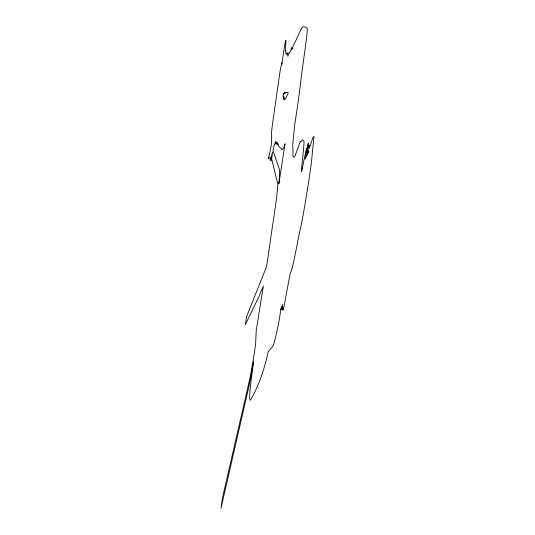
<?xml version="1.0" encoding="UTF-8"?>
<svg xmlns="http://www.w3.org/2000/svg" width="535" height="535" viewBox="0 0 535 535"><rect width="100%" height="100%" fill="white"/><g stroke="black" fill="none" stroke-linecap="round" stroke-linejoin="round"><path stroke-width="0.8" d="M309.464 145.955L309.457 148.108L312.908 137.435L313.971 136.331L311.47 162.232A60.562 3.27 -81 0 1 306.709 193.784A45.803 2.474 -81 0 1 299.246 233.655A182.636 9.864 -81 0 1 292.926 265.313A57.767 3.123 -81 0 1 290.318 272.676L284.052 306.294L282.861 310.166L283.309 307.491L282.681 309.992L282.6 304.629L281.036 309.758L281.577 306.582L280.795 309.257L280.179 313.864A17.428 0.943 -81 0 1 278.528 323.521A38.192 2.066 -81 0 1 275.351 338.287A74.519 4.026 -81 0 1 272.275 346.974L268.242 351.535C264.624 368.428 258.987 385.581 250.367 400.414L249.745 398.742A44.438 2.401 -81 0 1 251.39 378.205L253.563 361.446L252.206 369.15A46.471 2.508 -81 0 1 248.16 389.848L221.002 508.25L222.486 497.724L248.909 382.746A34.394 1.859 -81 0 0 255.61 344.212L256.212 330.61L263.367 286.004L259.207 295.995L245.364 324.678L246.481 316.887L266.343 267.172L267.085 263.387A315.449 17.04 -81 0 1 274.502 212.769A36.547 1.973 -81 0 0 277.792 182.408L277.444 182.555L271.78 159.423L271.412 160.453L272.603 152.141L270.135 160.701L270.035 157.638L268.924 157.651L268.463 158.5C270.289 150.649 272.335 142.731 271.365 134.512A25.627 1.384 -81 0 1 273.017 120.342L280.032 71.496L281.798 62.735L281.825 64.474L284.239 47.929A9.362 0.508 -81 0 1 285.951 40.299L285.964 41.483A58.937 3.183 -81 0 0 285.523 49.922L285.315 51.688L285.857 50.711A55.513 2.996 -81 0 0 286.827 53.774L287.188 52.744L287.837 56.362L289.04 52.651L289.382 52.972L290.525 51.36L291.575 47.775L291.455 49.287L291.923 47.963L291.809 49.294L299.888 31.725A304.736 16.465 -81 0 1 303.566 26.777L305.405 27.031L307.09 28.295A23.025 1.244 -81 0 1 306.187 40.613A216.387 11.69 -81 0 1 301.198 77.174L301.118 78.886A93.899 5.076 -81 0 1 294.745 124.702L292.672 145.192A163.222 8.821 -81 0 1 292.899 156.187L294.076 157.23L295.113 155.759L300.249 141.461L300.389 142.083L302.583 139.735L303.786 140.785A29.846 1.612 -81 0 1 303.352 150.823L301.834 166.271A9.296 0.502 -81 0 0 301.386 171.768A9.296 0.502 -81 0 0 302.522 167.575L302.308 168.164L305.024 155.123A9.77 0.528 -81 0 0 305.645 152.916L306.602 148.697L306.475 151.03L306.629 150.589L308.354 143.026L306.769 154.749L308.962 145.453L308.942 146.811L309.464 145.955M306.421 150.134L305.251 158.882L306.421 150.134M307.371 153.485L307.324 155.157L308.742 151.365A15.615 0.843 -81 0 0 307.926 152.575L308.02 150.857L307.371 153.485M284.948 92.227L284.874 93.551L285.289 92.368L287.837 92.334L288.204 93.217L285.556 98.58L284.105 100.025L284.306 96.868L283.323 99.196L283.63 96.26C282.326 98.005 283.416 93.892 283.831 93.464L283.864 94.173L284.306 92.595L284.339 93.277L284.948 92.227M275.592 141.828L275.599 144.009L276.588 142.243L276.916 143.347L277.19 142.932L277.036 144.611L277.478 142.798L279.303 147.045L281.29 148.456A120.141 6.487 -81 0 0 285.081 143.728L278.835 183.913A40.894 2.207 -81 0 0 279.618 172.939L279.564 169.836L273.044 150.629L273.947 145.995L275.592 141.828M306.401 152.161L305.773 157.43L306.334 156.414A27.606 1.491 -81 0 0 307.712 146.363L306.401 152.161"/></g></svg>
